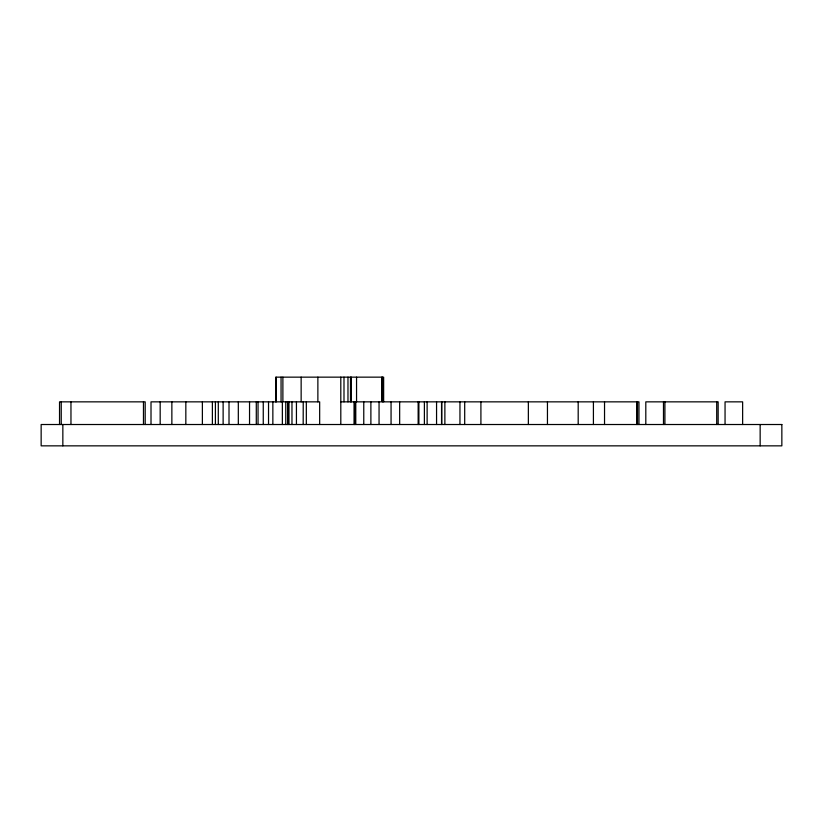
<?xml version="1.0" encoding="UTF-8"?>
<svg xmlns="http://www.w3.org/2000/svg" width="823" height="823" viewBox="0 0 823 823"><rect width="100%" height="100%" fill="white"/><g stroke="black" fill="none" stroke-linecap="round" stroke-linejoin="round"><path stroke-width="1.23" d="M340.804 401.85L638.967 401.85L638.967 424.514M760.154 424.514L760.154 445.85M742.634 424.514L742.634 401.85L725.053 401.85L725.053 424.514M718.15 424.514L718.15 401.85L645.808 401.85L645.808 424.514M716.71 401.85L716.71 424.514M664.912 401.85L664.912 424.514M663.482 401.85L663.482 424.514M637.496 401.85L637.496 424.514M636.642 401.85L636.642 424.514M604.535 401.85L604.535 424.514M593.414 401.85L593.414 424.514M578.188 401.85L578.188 424.514M547.449 401.85L547.449 424.514M528.356 401.85L528.356 424.514M480.91 401.85L480.91 424.514M464.697 401.85L464.697 424.514M459.954 401.85L459.954 424.514M444.873 401.85L444.873 424.514M441.735 401.85L441.735 424.514M441.55 401.85L441.55 424.514M436.56 401.85L436.56 424.514M427.127 401.85L427.127 424.514M424.39 401.85L424.39 424.514M418.886 401.85L418.886 424.514M418.156 401.85L418.156 424.514M399.659 401.85L399.659 424.514M391.059 401.85L391.059 424.514M383.641 401.85L383.641 377.15L275.88 377.15L275.88 401.85M382.458 377.15L382.458 401.85M381.749 377.15L381.749 401.47M379.053 401.85L379.053 424.514M370.885 401.85L370.885 424.514M363.766 401.85L363.766 424.514M356.554 377.15L356.554 401.85M355.773 401.85L355.773 424.514M354.559 401.85L354.559 424.514M354.106 401.85L354.106 424.514M351.339 377.15L351.339 401.85M350.485 377.15L350.485 401.85M347.975 377.15L347.975 401.85M343.993 377.15L343.993 401.85M340.804 377.15L340.804 424.514M319.663 424.514L319.663 401.85L151.01 401.85L151.01 424.514M317.873 377.15L317.873 401.85M306.331 401.85L306.331 424.514M303.234 401.85L303.183 424.514M301.146 377.15L301.146 401.85M296.434 401.85L296.434 424.514M291.97 401.85L291.97 424.514M288.976 401.85L288.976 424.514M288.019 401.85L288.019 424.514M287.783 401.85L287.783 424.514M285.776 401.85L285.776 424.514M282.886 377.15L282.886 401.47M282.361 401.85L282.361 424.514M281.055 377.15L281.055 401.85M276.055 377.15L276.055 401.85M272.855 401.85L272.855 424.514M268.535 401.85L268.535 424.514M263.257 401.85L263.257 424.514M258.041 401.85L258.041 424.514M256.292 401.85L256.292 424.514M249.544 401.85L249.544 424.514M238.32 401.85L238.32 424.514M229.01 401.85L229.01 424.514M223.126 401.85L223.126 424.514M218.301 401.85L218.301 424.514M215.41 401.85L215.41 424.514M212.385 401.85L212.385 424.514M202.376 401.85L202.376 424.514M185.833 401.85L185.833 424.514M171.863 401.85L171.863 424.514M160.176 401.85L160.176 424.514M145.187 424.514L145.187 401.85L59.534 401.85L59.534 424.514M143.469 401.85L143.469 424.514M70.963 401.85L70.963 424.514M62.846 424.514L62.846 445.85M61.241 401.85L61.241 424.514M781.85 424.514L41.15 424.514L41.15 445.85L781.85 445.85L781.85 424.514"/></g></svg>
